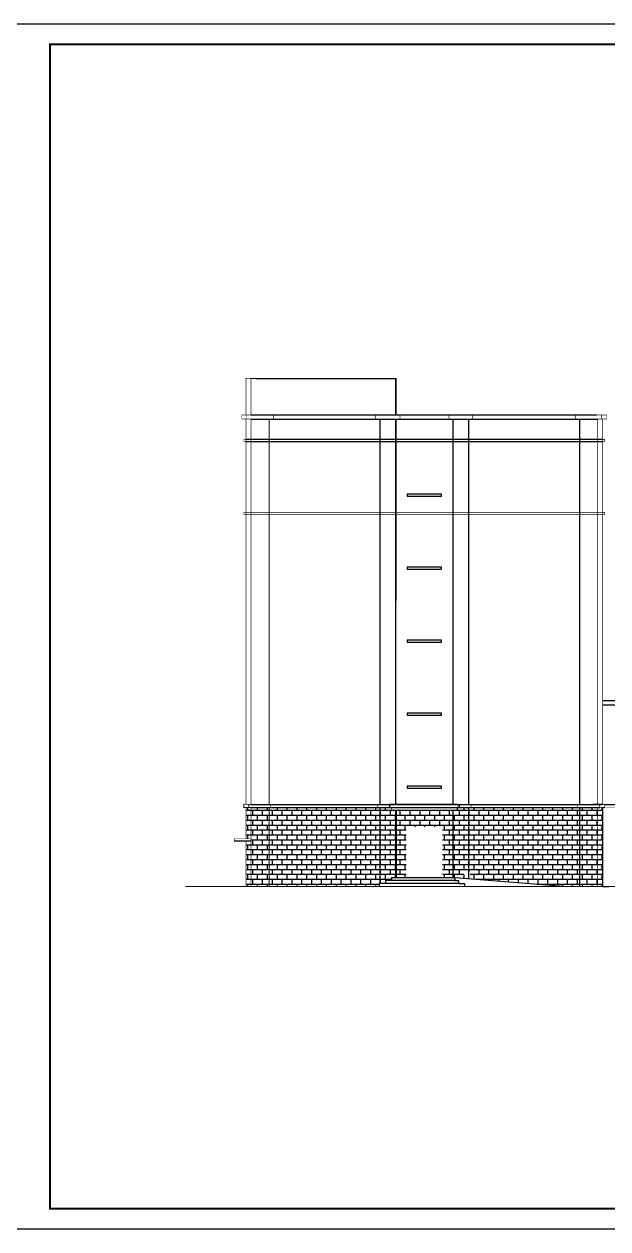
# Model space of a CAD drawing. Extents: x 39238 to 748440, y -374049 to 522939.
# Drawn here: x 480963 to 509756, y 194556 to 253956 of the extents above; entities that cross this region are included whole.
import ezdxf

# ---------------------------------------------------------------- set-up
doc = ezdxf.new("R2010")
doc.units = 0
doc.header["$LTSCALE"] = 1000
doc.header["$MEASUREMENT"] = 0
for name, color, linetype in [('E_LINE', 7, 'Continuous'), ('E_WALL1', 2, 'Continuous'), ('TWT_TITLE', 7, 'Continuous'), ('WALL', 2, 'Continuous')]:
    doc.layers.add(name, color=color, linetype=linetype)

msp = doc.modelspace()

# ---------------------------------------------------------------- hatches: boundary and pattern name
h = msp.add_hatch()
h.set_pattern_fill('AR-B816', color=253, scale=200)
h.set_pattern_definition([(7e-15, (637811.97, 131490.61), (0, 242.6208), []), (90, (637811.97, 131490.61), (-242.6208, 242.6208), [242.6208, -242.6208])])
h.paths.add_polyline_path([(493050, 215334), (493025, 215334), (492150, 215334), (492150, 211434), (493050, 211434)])
h.paths.add_polyline_path([(496273, 215334), (493050, 215334), (493050, 211434), (493360, 211434), (493360, 212509, -1), (493360, 212549, -1), (493360, 212509), (493360, 211434), (496273, 211434)])
h.paths.add_polyline_path([(498500, 215334), (498400, 215334), (496273, 215334), (496273, 211434), (498480, 211434), (498480, 211584), (498500, 211584)])
h.paths.add_polyline_path([(499300, 215184), (499080, 215184), (499080, 215334), (498980, 215334), (498980, 215334), (498500, 215334), (498500, 211584), (498780, 211584), (498780, 211734), (499080, 211734), (499080, 211884), (499300, 211884)])
h.paths.add_polyline_path([(499800, 214384), (501600, 214384), (501600, 211884), (502100, 211884), (502100, 215184), (499320, 215184), (499320, 211884), (499800, 211884)])
h.paths.add_polyline_path([(502900, 215334), (502420, 215334), (502420, 215334), (502320, 215334), (502320, 215184), (502100, 215184), (502100, 211884), (502200, 211884), (502900, 211827), (502900, 211884), (502803, 211884), (502503, 212184), (502900, 212184)])
h.paths.add_polyline_path([(508350, 215334), (508250, 215334), (508250, 215334), (503000, 215334), (503000, 215334), (502900, 215334), (502900, 212184), (503103, 212184), (502900, 211980), (502900, 211827), (507760, 211434), (508350, 211434)])
h.paths.add_polyline_path([(509250, 215334), (508350, 215334), (508350, 211434), (509250, 211434)])
h.paths.add_polyline_path([(509500, 215334), (509250, 215334), (509250, 211434), (509500, 211434)])
h.paths.add_polyline_path([(491900, 213784), (492150, 213784), (492150, 215334), (491900, 215334)])
h.paths.add_polyline_path([(492150, 213684), (491900, 213684), (491900, 211434), (492150, 211434)])

# ---------------------------------------------------------------- linework, layer by layer
for p, q in [((491900, 233484), (509500, 233484)), ((491900, 233384), (509500, 233384)), ((529406, 220584), (509500, 220584)), ((529406, 220384), (509500, 220384)), ((493050, 215484), (498500, 215484)), ((493050, 215484), (493450, 215484)), ((509600, 215484), (515710, 215484)), ((491328, 213684), (492150, 213684)), ((509500, 211434), (509800, 211434))]:
    msp.add_line(p, q)
for points, const_width in [([(492400, 236484), (491900, 236484), (491900, 234684)], 35), ([(491900, 234484), (491700, 234484), (491700, 234684), (491900, 234684)], 25), ([(499320, 234684), (491900, 234684)], 25), ([(492150, 234484), (491950, 234484), (491950, 234684), (492103, 234684)], 25), ([(493070, 234687), (493254, 234687), (493254, 234487), (493070, 234487)], 35), ([(498500, 234484), (498300, 234484), (498300, 234684), (498452, 234684)], 25), ([(499320, 234687), (499504, 234687), (499504, 234487), (499320, 234487)], 35), ([(502100, 234684), (501915, 234684), (501915, 234484), (502100, 234484)], 35), ([(502900, 234684), (503084, 234684), (503084, 234484), (502900, 234484)], 35), ([(508350, 234484), (508150, 234484), (508150, 234684), (508302, 234684)], 25), ([(509450, 234684), (509500, 234684)], 35), ([(509500, 234684), (509700, 234684), (509700, 234484), (509450, 234484)], 25), ([(491900, 234484), (491900, 215484)], 35), ([(509250, 234484), (491900, 234484)], 25), ([(492150, 215484), (492150, 234484)], 40), ([(493050, 234484), (493050, 215484)], 35), ([(498500, 215484), (498500, 234484)], 35), ([(499320, 234487), (499303, 215484)], 35), ([(502100, 234484), (502100, 215484)], 35), ([(502900, 215484), (502900, 234484)], 35), ([(508350, 234484), (508350, 215484)], 35), ([(509500, 234484), (509500, 215484)], 35), ([(529406, 220584), (509500, 220584)], 25), ([(509500, 220384), (529406, 220384)], 25), ([(491900, 215484), (491800, 215484), (491800, 215334), (491900, 215334)], 40), ([(509500, 215484), (491900, 215484)], 35), ([(491900, 215334), (491900, 213784)], 35), ([(509500, 215334), (491900, 215334)], 35), ([(492150, 215484), (492050, 215484), (492050, 215334), (492150, 215334)], 40), ([(492150, 211434), (492150, 215334)], 40), ([(493025, 215484), (493125, 215484), (493125, 215334), (493025, 215334)], 40), ([(493050, 215334), (493050, 211434)], 35), ([(498500, 215484), (498400, 215484), (498400, 215334), (498500, 215334)], 40), ([(498500, 211584), (498500, 215334)], 35), ([(499080, 215484), (498980, 215484), (498980, 215334), (499080, 215334)], 40), ([(502320, 215334), (502320, 215184), (499080, 215184), (499080, 215334)], 35), ([(499303, 215184), (499300, 211884)], 35), ([(502100, 215184), (502100, 211884)], 35), ([(502320, 215484), (502420, 215484), (502420, 215334), (502320, 215334)], 40), ([(502900, 215484), (503000, 215484), (503000, 215334), (502900, 215334)], 40), ([(502900, 211827), (502900, 215334)], 35), ([(508350, 215484), (508250, 215484), (508250, 215334), (508350, 215334)], 40), ([(508350, 215334), (508350, 211434)], 35), ([(509250, 215484), (509350, 215484), (509350, 215334), (509250, 215334)], 40), ([(509250, 215334), (509250, 211434)], 40), ([(509500, 215484), (509600, 215484), (509600, 215334), (509500, 215334)], 40), ([(509500, 215334), (509500, 211434)], 35), ([(509550, 215334), (515710, 215334)], 25), ([(509600, 215484), (515710, 215484)], 25), ([(492150, 213684), (491328, 213684), (491328, 213784), (492150, 213784)], 25), ([(491900, 213684), (491900, 211434)], 35)]:
    msp.add_lwpolyline(points, dxfattribs=dict(const_width=const_width))
msp.add_lwpolyline([(492150, 234684, 40, 40, 0), (492150, 236484, 40, 40, 0), (495019, 236484, 40, 40, 0), (499320, 236484, 40, 40, 0), (499320, 234684, 40, 40, 0), (503873, 234684, 40, 40, 0), (509450, 234684, 40, 40, 0), (509450, 234484, 40, 40, 0), (509250, 234484, 40, 40, 0), (509250, 215484, 0, 0, 0)], format="xyseb")
at = {"const_width": 25}
for points in [[(491900, 233484), (491800, 233484), (491800, 233384), (509500, 233384), (509600, 233384), (509600, 233484)], [(491900, 229884), (491800, 229884), (491800, 229784), (509500, 229784), (509600, 229784), (509600, 229884)]]:
    msp.add_lwpolyline(points, close=True, dxfattribs=at)
for points in [[(492150, 215484), (509350, 215484)], [(492150, 215334), (509350, 215334)], [(499080, 215484), (498980, 215484), (498980, 215334), (499080, 215334)], [(502320, 215484), (502420, 215484), (502420, 215334), (502320, 215334)], [(502200, 211884), (507760, 211434)]]:
    msp.add_lwpolyline(points)
at = {"layer": 'E_LINE'}
for p, q in [((499300, 234684), (499300, 236484)), ((499300, 215484), (499300, 234484)), ((502100, 234484), (502100, 215484)), ((502900, 215484), (502900, 234484)), ((508350, 234484), (508350, 215484)), ((499300, 211884), (499300, 215184)), ((502100, 215184), (502100, 211884)), ((502900, 211827), (502900, 215334)), ((508350, 215334), (508350, 211434)), ((509028, 215484), (509449, 215484)), ((509449, 215484), (509028, 215484)), ((509528, 215484), (509449, 215484)), ((509500, 211434), (509500, 215334)), ((509500, 211434), (509500, 215334))]:
    msp.add_line(p, q, dxfattribs=at)
at = {"layer": 'E_WALL1'}
for points in [[(499850, 230784), (499850, 230684), (501550, 230684), (501550, 230784), (499850, 230784)], [(499850, 227184), (499850, 227084), (501550, 227084), (501550, 227184), (499850, 227184)], [(499850, 223584), (499850, 223484), (501550, 223484), (501550, 223584), (499850, 223584)], [(499850, 219984), (499850, 219884), (501550, 219884), (501550, 219984), (499850, 219984)], [(499850, 216384), (499850, 216284), (501550, 216284), (501550, 216384), (499850, 216384)]]:
    msp.add_lwpolyline(points, dxfattribs=at)
at = {"layer": 'TWT_TITLE'}
msp.add_lwpolyline([(479738, 194556), (563838, 194556), (563838, 253956), (479738, 253956)], close=True, dxfattribs=at)
at = {"layer": 'TWT_TITLE', "const_width": 100}
msp.add_lwpolyline([(482238, 195556), (562838, 195556), (562838, 252956), (482238, 252956)], close=True, dxfattribs=at)
at = {"layer": 'WALL', "ltscale": 10}
for p, q in [((492400, 236484), (499320, 236484)), ((492150, 234684), (509200, 234684)), ((492150, 234484), (509250, 234484)), ((498500, 234484), (498500, 215484)), ((498500, 215334), (498500, 211584)), ((499320, 215184), (499320, 211884)), ((498780, 211584), (498480, 211584)), ((498480, 211584), (498480, 211434)), ((502200, 211734), (498780, 211734)), ((498780, 211734), (498780, 211584)), ((502380, 211584), (498780, 211584)), ((499080, 211884), (502200, 211884)), ((499080, 211884), (499080, 211734)), ((502200, 211884), (502200, 211734)), ((502200, 211734), (502380, 211734)), ((502380, 211734), (502380, 211584)), ((502380, 211584), (502680, 211584)), ((502680, 211584), (502680, 211434))]:
    msp.add_line(p, q, dxfattribs=at)
for points in [[(502320, 215484), (499080, 215484)], [(502320, 215184), (499080, 215184)], [(502320, 215334), (502320, 215184)]]:
    msp.add_lwpolyline(points, dxfattribs=at)
at = {"layer": 'WALL', "ltscale": 10, "const_width": 40}
msp.add_lwpolyline([(526410, 211434), (488922, 211434)], dxfattribs=at)

doc.saveas('drawing.dxf')
